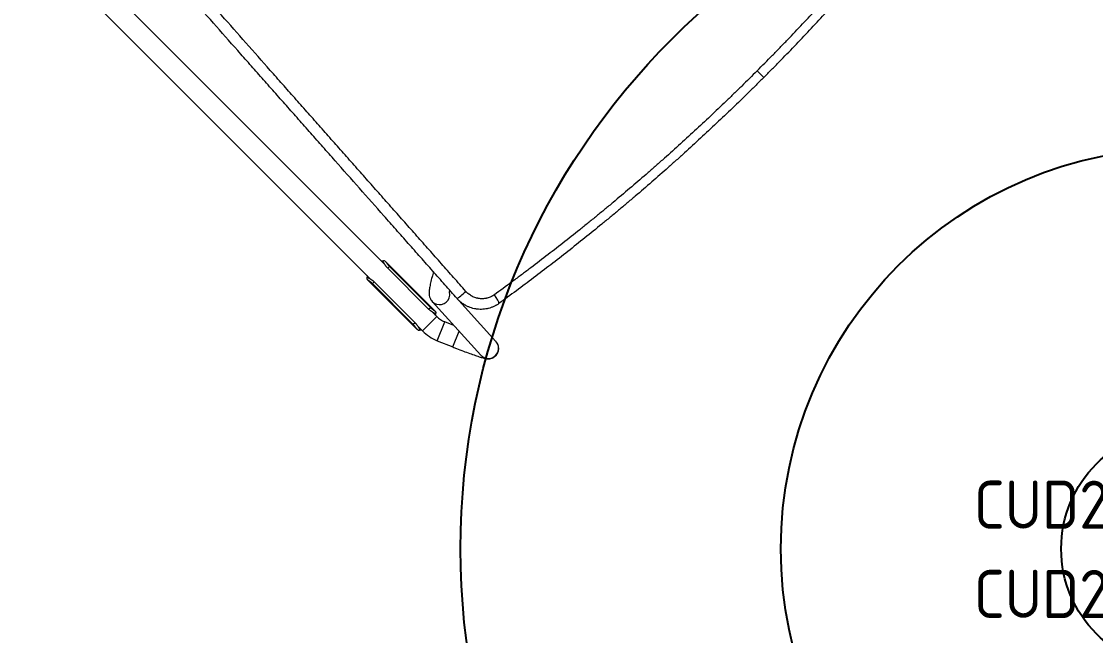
# Model space of a CAD drawing. Header units: millimetres. Extents: x 151130 to 215929, y 2134 to 34533.
# Drawn here: x 157331 to 158001, y 21954 to 22337 of the extents above; entities that cross this region are included whole.
import ezdxf

# ---------------------------------------------------------------- set-up
doc = ezdxf.new("R2010")
doc.units = ezdxf.units.MM
for name, color, linetype in [('1', 7, 'Continuous'), ('MUEBLES', 8, 'Continuous'), ('OH!-CUBIERTAS', 3, 'Continuous'), ('OH!_LAM- A', 4, 'Continuous'), ('OH-_LAM-B', 6, 'Continuous')]:
    doc.layers.add(name, color=color, linetype=linetype)
doc.styles.get("Standard").update_dxf_attribs({"font": 'isocp2.shx'})

# ---------------------------------------------------------------- blocks, each defined once
blk = doc.blocks.new('CUD25.90')
at = {"layer": 'OH!-CUBIERTAS'}
blk.add_circle((0, 0), 450, dxfattribs=at)
at = {"layer": 'OH!_LAM- A', "insert": (-129.55, 42.53), "char_height": 50, "width": 489.7613, "attachment_point": 1}
blk.add_mtext('{\\H0.6x;CUD25.90.A}', dxfattribs=at)
at = {"layer": 'OH-_LAM-B', "insert": (-129.55, -13.18), "char_height": 50, "width": 489.7613, "attachment_point": 1}
blk.add_mtext('{\\H0.6x;CUD25.90.B}', dxfattribs=at)
blk = doc.blocks.new('BS-50_P')
at = {"color": 5}
blk.add_circle((0, 0), 250, dxfattribs=at)
at = {"color": 5, "linetype": 'ByBlock'}
blk.add_circle((0, 0), 75, dxfattribs=at)
blk = doc.blocks.new('SILLA GO 34006A')
at = {"layer": '1', "color": 0, "linetype": 'Continuous', "lineweight": 18}
for p, q in [((-246.64, 392.78), (-246.64, 84.53)), ((-233.94, 84.53), (-233.94, 392.78)), ((-248.28, 85.59), (-248.28, 41.73)), ((-232.31, 41.72), (-232.31, 85.58)), ((-229.35, 47.55), (-231.51, 2.23)), ((-246.64, 42.79), (-246.64, 38.67)), ((-233.94, 38.67), (-233.94, 42.79)), ((-218.83, 1.62), (-216.78, 44.44)), ((-244.43, 27.9), (-240.27, 18.19)), ((-230.32, 27.21), (-232.76, 32.9)), ((-240.26, 18.19), (-240.27, 18.19))]:
    blk.add_line(p, q, dxfattribs=at)
at = {"layer": '1', "color": 0, "linetype": 'Continuous', "lineweight": 13}
for p, q in [((-246.29, 81.71), (-247.85, 81.71)), ((-247.85, 45.6), (-247.85, 81.71)), ((-247.21, 86.95), (-246.64, 87.07)), ((-246.29, 81.71), (-246.29, 45.6)), ((-234.3, 45.6), (-234.3, 81.71)), ((-234.3, 81.71), (-232.74, 81.71)), ((-233.94, 87.07), (-233.38, 86.95)), ((-232.74, 81.71), (-232.74, 45.6)), ((-246.29, 45.6), (-247.85, 45.6)), ((-246.64, 40.24), (-247.21, 40.36)), ((-234.3, 45.6), (-232.74, 45.6)), ((-233.38, 40.36), (-233.94, 40.24)), ((-246.64, 38.67), (-233.94, 38.67)), ((-244.43, 27.9), (-232.76, 32.9)), ((-240.26, 18.19), (-230.55, 22.35)), ((15.97, -0.08), (15.97, 5.78))]:
    blk.add_line(p, q, dxfattribs=at)
at = {"layer": '1', "color": 0, "linetype": 'Continuous', "lineweight": 18}
for radius in [27.35, 14.65]:
    blk.add_arc((-219.29, 38.67), radius, 180, 203.19859, dxfattribs=at)
for centre, major_axis, ratio, start_param, end_param in [((-238.3, 86.66), (8.98, 0), 0.267949, 2.763013, 3.0183), ((-242.29, 86.66), (8.98, 0), 0.267949, 0.123292, 0.37858), ((-247.21, 85.99), (0.908, -0.42), 0.95908, 1.988277, 3.590908), ((-233.38, 85.99), (0.908, 0.42), 0.95908, 5.83387, 7.436501), ((-247.21, 41.32), (0.908, 0.42), 0.95908, 2.692277, 4.294908), ((-238.3, 40.65), (8.98, 0), 0.267949, 3.264885, 3.520174), ((-242.29, 40.65), (8.98, 0), 0.267949, 5.904604, 6.159893), ((-233.38, 41.32), (0.908, -0.42), 0.95908, 5.12987, 6.732501), ((-225.17, 1.92), (6.34, -0.3), 0.99388, 3.141548, 3.195986), ((-225.17, 1.92), (6.34, -0.3), 0.99388, 6.245196, 6.28314)]:
    blk.add_ellipse(centre, major_axis=major_axis, ratio=ratio, start_param=start_param, end_param=end_param, dxfattribs=at)
at = {"layer": '1', "color": 0, "linetype": 'Continuous', "lineweight": 13}
for centre, major_axis, ratio, start_param, end_param in [((-223, 47.24), (6.34, -0.3), 0.99388, 3.140192, 5.223951), ((-223, 47.24), (6.34, -0.3), 0.99388, 5.223951, 5.706627), ((-211.05, 37.43), (6.49, -0.4), 0.05061, 3.531375, 4.877962), ((-199.96, 23.42), (1.02, 6.42), 0.169763, 3.315625, 4.664375), ((-225.17, 1.92), (6.34, -0.3), 0.99388, 3.195986, 3.596686), ((-225.17, 1.92), (6.34, -0.3), 0.99388, 3.596686, 6.245196)]:
    blk.add_ellipse(centre, major_axis=major_axis, ratio=ratio, start_param=start_param, end_param=end_param, dxfattribs=at)
at = {"layer": '1', "color": 0, "linetype": 'Continuous', "lineweight": 18}
for points, knots in [([(-217.06, 37.67), (-216.83, 41.5), (-216.59, 45.33), (-216.13, 52.98), (-215.89, 56.81), (-215.43, 64.47), (-215.19, 68.29), (-214.73, 75.95), (-214.49, 79.77), (-214.03, 87.42), (-213.79, 91.25), (-213.33, 98.9), (-213.09, 102.72), (-212.39, 114.19), (-211.93, 121.84), (-210.99, 137.13), (-210.53, 144.77), (-209.83, 156.24), (-209.59, 160.06), (-209.13, 167.7), (-208.89, 171.52), (-208.54, 177.25), (-208.43, 179.16), (-208.19, 182.98), (-208.08, 184.89), (-207.73, 190.62), (-207.49, 194.44), (-207.03, 202.07), (-206.79, 205.89), (-206.33, 213.52), (-206.1, 217.34), (-205.63, 224.97), (-205.4, 228.78), (-204.93, 236.41), (-204.7, 240.23), (-204, 251.66), (-203.53, 259.29), (-202.6, 274.53), (-202.14, 282.15), (-201.2, 297.39), (-200.74, 305.01), (-199.81, 320.25), (-199.34, 327.86), (-198.41, 343.1), (-197.95, 350.71), (-197.02, 365.94), (-196.55, 373.55), (-195.95, 383.37), (-195.82, 385.57), (-195.68, 387.77)], [0, 0, 0, 0, 0.032703, 0.032703, 0.065407, 0.065407, 0.09811, 0.09811, 0.130813, 0.130813, 0.163516, 0.163516, 0.19622, 0.19622, 0.261626, 0.261626, 0.327033, 0.327033, 0.359736, 0.359736, 0.392439, 0.392439, 0.408791, 0.408791, 0.425142, 0.425142, 0.457846, 0.457846, 0.490549, 0.490549, 0.523252, 0.523252, 0.555955, 0.555955, 0.588659, 0.588659, 0.654065, 0.654065, 0.719472, 0.719472, 0.784878, 0.784878, 0.850285, 0.850285, 0.915691, 0.915691, 0.981098, 0.981098, 1, 1, 1, 1]), ([(-247.85, 81.71), (-247.85, 81.84), (-247.85, 81.98), (-247.86, 82.25), (-247.86, 82.38), (-247.88, 82.58), (-247.88, 82.64), (-247.89, 82.74), (-247.89, 82.77), (-247.9, 82.84), (-247.9, 82.87), (-247.92, 83.03), (-247.93, 83.15), (-247.96, 83.39), (-247.98, 83.51), (-248.01, 83.74), (-248.03, 83.85), (-248.05, 84.01), (-248.06, 84.07), (-248.08, 84.15), (-248.08, 84.17), (-248.09, 84.22), (-248.11, 84.35), (-248.13, 84.47), (-248.18, 84.74), (-248.21, 84.91), (-248.23, 85.08), (-248.24, 85.1), (-248.24, 85.13), (-248.24, 85.15), (-248.25, 85.2), (-248.26, 85.24), (-248.27, 85.34), (-248.27, 85.4), (-248.28, 85.57), (-248.28, 85.67), (-248.26, 85.81), (-248.26, 85.85), (-248.24, 85.9), (-248.23, 85.92), (-248.22, 85.95), (-248.21, 85.97), (-248.2, 85.99)], [0, 0, 0, 0, 0.0625, 0.0625, 0.125, 0.125, 0.15625, 0.15625, 0.171875, 0.171875, 0.1875, 0.1875, 0.25, 0.25, 0.3125, 0.3125, 0.375, 0.375, 0.40625, 0.40625, 0.421875, 0.421875, 0.4375, 0.5, 0.5, 0.625, 0.625, 0.640625, 0.640625, 0.65625, 0.65625, 0.6875, 0.6875, 0.75, 0.75, 0.875, 0.875, 0.9375, 0.9375, 0.96875, 0.96875, 1, 1, 1, 1]), ([(-232.38, 85.99), (-232.37, 85.96), (-232.35, 85.92), (-232.34, 85.86), (-232.33, 85.85), (-232.32, 85.8), (-232.32, 85.78), (-232.31, 85.67), (-232.3, 85.57), (-232.32, 85.4), (-232.32, 85.33), (-232.33, 85.23), (-232.34, 85.2), (-232.35, 85.13), (-232.35, 85.09), (-232.38, 84.91), (-232.41, 84.74), (-232.46, 84.47), (-232.47, 84.37), (-232.5, 84.24), (-232.5, 84.22), (-232.51, 84.17), (-232.52, 84.09), (-232.54, 84.01), (-232.56, 83.85), (-232.58, 83.74), (-232.61, 83.51), (-232.63, 83.39), (-232.65, 83.21), (-232.66, 83.15), (-232.67, 83.05), (-232.67, 83.02), (-232.68, 82.96), (-232.68, 82.92), (-232.7, 82.77), (-232.71, 82.64), (-232.72, 82.38), (-232.73, 82.24), (-232.74, 81.98), (-232.74, 81.84), (-232.74, 81.71)], [0, 0, 0, 0, 0.0625, 0.0625, 0.09375, 0.09375, 0.125, 0.125, 0.25, 0.25, 0.3125, 0.3125, 0.34375, 0.34375, 0.375, 0.375, 0.5, 0.5, 0.5625, 0.5625, 0.578125, 0.578125, 0.59375, 0.625, 0.625, 0.6875, 0.6875, 0.75, 0.75, 0.78125, 0.78125, 0.796875, 0.796875, 0.8125, 0.8125, 0.875, 0.875, 0.9375, 0.9375, 1, 1, 1, 1]), ([(-215.73, 59.95), (-216.72, 59.4), (-218.91, 58.15), (-221.94, 56.31), (-224.68, 54.46), (-226.5, 53.03), (-227.87, 51.59), (-228.96, 49.8), (-229.26, 48.41), (-229.35, 47.55)], [0, 0, 0, 0, 0.137634, 0.317437, 0.501856, 0.700963, 0.819758, 0.901139, 1, 1, 1, 1]), ([(-248.2, 41.32), (-248.22, 41.35), (-248.23, 41.39), (-248.25, 41.45), (-248.26, 41.47), (-248.26, 41.51), (-248.27, 41.53), (-248.28, 41.64), (-248.28, 41.74), (-248.27, 41.91), (-248.27, 41.98), (-248.25, 42.08), (-248.25, 42.11), (-248.24, 42.18), (-248.24, 42.22), (-248.21, 42.4), (-248.18, 42.57), (-248.13, 42.84), (-248.11, 42.94), (-248.09, 43.07), (-248.09, 43.09), (-248.08, 43.14), (-248.07, 43.22), (-248.05, 43.3), (-248.03, 43.46), (-248.01, 43.57), (-247.98, 43.8), (-247.96, 43.92), (-247.94, 44.1), (-247.93, 44.16), (-247.92, 44.26), (-247.92, 44.29), (-247.91, 44.35), (-247.91, 44.39), (-247.89, 44.54), (-247.88, 44.67), (-247.86, 44.93), (-247.86, 45.07), (-247.85, 45.33), (-247.85, 45.47), (-247.85, 45.6)], [0, 0, 0, 0, 0.0625, 0.0625, 0.09375, 0.09375, 0.125, 0.125, 0.25, 0.25, 0.3125, 0.3125, 0.34375, 0.34375, 0.375, 0.375, 0.5, 0.5, 0.5625, 0.5625, 0.578125, 0.578125, 0.59375, 0.625, 0.625, 0.6875, 0.6875, 0.75, 0.75, 0.78125, 0.78125, 0.796875, 0.796875, 0.8125, 0.8125, 0.875, 0.875, 0.9375, 0.9375, 1, 1, 1, 1]), ([(-232.74, 45.6), (-232.74, 45.47), (-232.74, 45.33), (-232.73, 45.06), (-232.72, 44.93), (-232.71, 44.73), (-232.71, 44.67), (-232.7, 44.57), (-232.69, 44.54), (-232.69, 44.47), (-232.69, 44.44), (-232.67, 44.28), (-232.66, 44.16), (-232.63, 43.92), (-232.61, 43.8), (-232.58, 43.57), (-232.56, 43.46), (-232.53, 43.3), (-232.53, 43.24), (-232.51, 43.16), (-232.51, 43.14), (-232.5, 43.09), (-232.48, 42.96), (-232.46, 42.84), (-232.41, 42.57), (-232.38, 42.4), (-232.35, 42.23), (-232.35, 42.21), (-232.35, 42.18), (-232.34, 42.16), (-232.34, 42.11), (-232.33, 42.07), (-232.32, 41.97), (-232.32, 41.91), (-232.3, 41.74), (-232.31, 41.64), (-232.32, 41.5), (-232.33, 41.46), (-232.35, 41.41), (-232.35, 41.39), (-232.37, 41.36), (-232.38, 41.34), (-232.38, 41.32)], [0, 0, 0, 0, 0.0625, 0.0625, 0.125, 0.125, 0.15625, 0.15625, 0.171875, 0.171875, 0.1875, 0.1875, 0.25, 0.25, 0.3125, 0.3125, 0.375, 0.375, 0.40625, 0.40625, 0.421875, 0.421875, 0.4375, 0.5, 0.5, 0.625, 0.625, 0.640625, 0.640625, 0.65625, 0.65625, 0.6875, 0.6875, 0.75, 0.75, 0.875, 0.875, 0.9375, 0.9375, 0.96875, 0.96875, 1, 1, 1, 1]), ([(-218, 43.52), (-218, 43.52), (-217.86, 43.65), (-217.39, 44.02), (-216.95, 44.34), (-216.84, 44.42)], [0, 0, 0, 0, 0.320957, 0.837618, 1, 1, 1, 1]), ([(-200.78, 17.06), (-201.37, 17.16), (-201.96, 17.28), (-202.69, 17.47), (-202.84, 17.51), (-203.05, 17.57), (-203.13, 17.59), (-203.27, 17.63), (-203.63, 17.74), (-203.99, 17.86), (-204.83, 18.16), (-205.93, 18.62), (-206.98, 19.17), (-207.75, 19.62), (-208, 19.78), (-208.38, 20.03), (-208.57, 20.15), (-208.75, 20.28), (-208.87, 20.37), (-208.94, 20.41), (-209.49, 20.81), (-209.95, 21.18), (-210.85, 21.96), (-211.71, 22.79), (-212.49, 23.69), (-213.05, 24.39), (-213.23, 24.64), (-213.45, 24.94), (-213.49, 25), (-213.58, 25.13), (-213.62, 25.19), (-213.75, 25.38), (-213.84, 25.5), (-214.24, 26.13), (-214.55, 26.65), (-215.1, 27.71), (-215.36, 28.25), (-215.82, 29.36), (-216.02, 29.93), (-216.25, 30.65), (-216.29, 30.8), (-216.35, 31.01), (-216.37, 31.09), (-216.41, 31.23), (-216.51, 31.6), (-216.6, 31.97), (-216.79, 32.86), (-216.88, 33.45), (-217.03, 34.64), (-217.07, 35.24), (-217.11, 36.45), (-217.1, 37.06), (-217.06, 37.67)], [0, 0, 0, 0, 0.0625, 0.0625, 0.078125, 0.078125, 0.085937, 0.085937, 0.09375, 0.125, 0.125, 0.1875, 0.25, 0.25, 0.28125, 0.28125, 0.296875, 0.304688, 0.304688, 0.3125, 0.3125, 0.375, 0.375, 0.4375, 0.5, 0.5, 0.53125, 0.53125, 0.539063, 0.539063, 0.546875, 0.546875, 0.5625, 0.5625, 0.625, 0.625, 0.6875, 0.6875, 0.75, 0.75, 0.765625, 0.765625, 0.773438, 0.773438, 0.78125, 0.8125, 0.8125, 0.875, 0.875, 0.9375, 0.9375, 1, 1, 1, 1]), ([(-240.27, 18.19), (-239.95, 17.44), (-239.01, 15.27), (-237.45, 11.73), (-235.68, 7.84), (-234.06, 4.43), (-232.64, 1.61), (-231.66, -0.2), (-230.94, -1.34), (-230.3, -2.21), (-229.29, -3.22), (-227.73, -4.17), (-225.72, -4.68), (-223.44, -4.46), (-221.39, -3.44), (-219.95, -1.93), (-219.15, -0.35), (-218.89, 0.85), (-218.84, 1.45), (-218.83, 1.62)], [0, 0, 0, 0, 0.051453, 0.14982, 0.24849, 0.347631, 0.447899, 0.551373, 0.609432, 0.651258, 0.690676, 0.72862, 0.773421, 0.822564, 0.872602, 0.917165, 0.954158, 0.986569, 1, 1, 1, 1]), ([(15.97, -0.08), (14.83, -0.08), (13.69, -0.08), (11.41, -0.07), (7.98, -0.06), (0, 0), (-6.84, 0.1), (-20.52, 0.37), (-29.63, 0.65), (-43.29, 1.19), (-47.84, 1.39), (-53.53, 1.67), (-54.67, 1.73), (-56.94, 1.85), (-58.08, 1.91), (-61.49, 2.1), (-63.77, 2.23), (-75.13, 2.9), (-84.2, 3.54), (-95.52, 4.44), (-97.79, 4.62), (-101.18, 4.91), (-102.31, 5.01), (-104.57, 5.2), (-105.7, 5.3), (-109.09, 5.6), (-111.35, 5.81), (-115.86, 6.24), (-118.11, 6.46), (-129.37, 7.58), (-138.35, 8.56), (-151.78, 10.16), (-156.25, 10.72), (-165.18, 11.87), (-169.64, 12.47), (-183.01, 14.33), (-191.9, 15.65), (-200.78, 17.06)], [0, 0, 0, 0, 0.015625, 0.015625, 0.03125, 0.0625, 0.125, 0.125, 0.25, 0.25, 0.3125, 0.3125, 0.328125, 0.328125, 0.34375, 0.34375, 0.375, 0.375, 0.5, 0.5, 0.53125, 0.53125, 0.546875, 0.546875, 0.5625, 0.5625, 0.59375, 0.59375, 0.625, 0.625, 0.75, 0.75, 0.8125, 0.8125, 0.875, 0.875, 1, 1, 1, 1]), ([(15.97, -0.08), (17.11, -0.08), (18.25, -0.08), (20.54, -0.07), (23.96, -0.06), (31.94, 0), (38.78, 0.1), (52.46, 0.37), (61.57, 0.65), (75.23, 1.19), (79.79, 1.39), (85.47, 1.67), (86.61, 1.73), (88.89, 1.85), (90.02, 1.91), (93.44, 2.1), (95.71, 2.23), (107.07, 2.9), (116.14, 3.54), (127.47, 4.44), (129.73, 4.62), (133.12, 4.91), (134.25, 5.01), (136.52, 5.2), (137.65, 5.3), (141.03, 5.6), (143.29, 5.81), (147.8, 6.24), (150.05, 6.46), (161.31, 7.58), (170.29, 8.56), (183.72, 10.16), (188.19, 10.72), (197.12, 11.87), (201.58, 12.47), (214.95, 14.33), (223.84, 15.65), (232.72, 17.06)], [0, 0, 0, 0, 0.015625, 0.015625, 0.03125, 0.0625, 0.125, 0.125, 0.25, 0.25, 0.3125, 0.3125, 0.328125, 0.328125, 0.34375, 0.34375, 0.375, 0.375, 0.5, 0.5, 0.53125, 0.53125, 0.546875, 0.546875, 0.5625, 0.5625, 0.59375, 0.59375, 0.625, 0.625, 0.75, 0.75, 0.8125, 0.8125, 0.875, 0.875, 1, 1, 1, 1])]:
    blk.add_open_spline(points, degree=3, knots=knots, dxfattribs=at)
at = {"layer": '1', "color": 0, "linetype": 'Continuous', "lineweight": 13}
for points, knots in [([(-210, 37.04), (-209.77, 40.87), (-209.54, 44.7), (-209.19, 50.45), (-209.07, 52.37), (-208.84, 56.2), (-208.72, 58.12), (-208.37, 63.87), (-208.14, 67.71), (-207.67, 75.38), (-207.44, 79.21), (-206.97, 86.88), (-206.74, 90.71), (-206.28, 98.38), (-206.04, 102.22), (-205.69, 107.97), (-205.58, 109.89), (-205.34, 113.72), (-205.23, 115.64), (-204.88, 121.39), (-204.65, 125.23), (-204.18, 132.89), (-203.95, 136.72), (-203.6, 142.47), (-203.48, 144.39), (-203.25, 148.22), (-203.13, 150.13), (-202.78, 155.88), (-202.55, 159.7), (-202.08, 167.36), (-201.85, 171.19), (-201.38, 178.84), (-201.15, 182.67), (-200.69, 190.31), (-200.45, 194.14), (-199.99, 201.79), (-199.75, 205.61), (-199.29, 213.25), (-199.06, 217.07), (-198.36, 228.54), (-197.89, 236.18), (-196.96, 251.45), (-196.49, 259.09), (-195.56, 274.35), (-195.1, 281.99), (-194.17, 297.25), (-193.7, 304.88), (-192.77, 320.14), (-192.31, 327.77), (-191.38, 343.02), (-190.91, 350.65), (-189.98, 365.9), (-189.51, 373.53), (-189.01, 381.88), (-188.96, 382.6), (-188.92, 383.33)], [0, 0, 0, 0, 0.033124, 0.033124, 0.049685, 0.049685, 0.066247, 0.066247, 0.099371, 0.099371, 0.132494, 0.132494, 0.165618, 0.165618, 0.198741, 0.198741, 0.215303, 0.215303, 0.231865, 0.231865, 0.264988, 0.264988, 0.298112, 0.298112, 0.314674, 0.314674, 0.331236, 0.331236, 0.364359, 0.364359, 0.397483, 0.397483, 0.430606, 0.430606, 0.46373, 0.46373, 0.496853, 0.496853, 0.529977, 0.529977, 0.596224, 0.596224, 0.662471, 0.662471, 0.728718, 0.728718, 0.794965, 0.794965, 0.861212, 0.861212, 0.927459, 0.927459, 0.993707, 0.993707, 1, 1, 1, 1]), ([(-247.21, 86.95), (-247.21, 86.87), (-247.2, 86.78), (-247.16, 86.55), (-247.13, 86.41), (-247.08, 86.22), (-247.07, 86.18), (-247.04, 86.09), (-247.03, 86.05), (-247.01, 85.98), (-247.01, 85.96), (-246.99, 85.92), (-246.98, 85.85), (-246.96, 85.78), (-246.92, 85.63), (-246.89, 85.53), (-246.83, 85.32), (-246.8, 85.21), (-246.74, 84.97), (-246.71, 84.85), (-246.67, 84.67), (-246.66, 84.6), (-246.63, 84.47), (-246.62, 84.41), (-246.57, 84.21), (-246.55, 84.08), (-246.5, 83.8), (-246.47, 83.66), (-246.44, 83.45), (-246.43, 83.37), (-246.41, 83.23), (-246.4, 83.15), (-246.37, 82.93), (-246.34, 82.63), (-246.32, 82.32), (-246.3, 82.02), (-246.29, 81.86), (-246.29, 81.71)], [0, 0, 0, 0, 0.125, 0.125, 0.25, 0.25, 0.28125, 0.28125, 0.3125, 0.3125, 0.328125, 0.328125, 0.34375, 0.375, 0.375, 0.4375, 0.4375, 0.5, 0.5, 0.5625, 0.5625, 0.59375, 0.59375, 0.625, 0.625, 0.6875, 0.6875, 0.75, 0.75, 0.78125, 0.78125, 0.8125, 0.8125, 0.875, 0.9375, 0.9375, 1, 1, 1, 1]), ([(-234.3, 81.71), (-234.29, 81.86), (-234.29, 82.02), (-234.27, 82.32), (-234.25, 82.62), (-234.21, 82.92), (-234.19, 83.15), (-234.18, 83.22), (-234.16, 83.33), (-234.16, 83.37), (-234.15, 83.44), (-234.12, 83.62), (-234.09, 83.8), (-234.04, 84.07), (-234.01, 84.21), (-233.96, 84.47), (-233.93, 84.6), (-233.9, 84.76), (-233.89, 84.79), (-233.87, 84.85), (-233.85, 84.94), (-233.83, 85.03), (-233.79, 85.2), (-233.76, 85.31), (-233.7, 85.53), (-233.67, 85.63), (-233.63, 85.77), (-233.61, 85.85), (-233.59, 85.92), (-233.58, 85.96), (-233.58, 85.98), (-233.54, 86.09), (-233.52, 86.18), (-233.46, 86.41), (-233.43, 86.54), (-233.4, 86.69), (-233.4, 86.72), (-233.39, 86.76), (-233.39, 86.77), (-233.38, 86.79), (-233.38, 86.86), (-233.37, 86.91), (-233.38, 86.95)], [0, 0, 0, 0, 0.0625, 0.0625, 0.125, 0.1875, 0.1875, 0.21875, 0.21875, 0.234375, 0.234375, 0.25, 0.3125, 0.3125, 0.375, 0.375, 0.4375, 0.4375, 0.453125, 0.453125, 0.46875, 0.5, 0.5, 0.5625, 0.5625, 0.625, 0.625, 0.65625, 0.671875, 0.671875, 0.6875, 0.6875, 0.75, 0.75, 0.875, 0.875, 0.90625, 0.90625, 0.921875, 0.921875, 0.9375, 1, 1, 1, 1]), ([(-246.29, 45.6), (-246.29, 45.45), (-246.3, 45.3), (-246.32, 44.99), (-246.34, 44.69), (-246.37, 44.39), (-246.4, 44.16), (-246.41, 44.09), (-246.43, 43.98), (-246.43, 43.94), (-246.44, 43.87), (-246.47, 43.69), (-246.5, 43.51), (-246.55, 43.24), (-246.57, 43.1), (-246.63, 42.84), (-246.66, 42.71), (-246.69, 42.55), (-246.7, 42.52), (-246.71, 42.46), (-246.74, 42.37), (-246.76, 42.28), (-246.8, 42.11), (-246.83, 42), (-246.89, 41.78), (-246.92, 41.68), (-246.96, 41.54), (-246.97, 41.46), (-246.99, 41.4), (-247.01, 41.35), (-247.01, 41.33), (-247.04, 41.22), (-247.07, 41.13), (-247.13, 40.9), (-247.16, 40.77), (-247.19, 40.62), (-247.19, 40.59), (-247.2, 40.55), (-247.2, 40.54), (-247.2, 40.52), (-247.21, 40.45), (-247.21, 40.4), (-247.21, 40.36)], [0, 0, 0, 0, 0.0625, 0.0625, 0.125, 0.1875, 0.1875, 0.21875, 0.21875, 0.234375, 0.234375, 0.25, 0.3125, 0.3125, 0.375, 0.375, 0.4375, 0.4375, 0.453125, 0.453125, 0.46875, 0.5, 0.5, 0.5625, 0.5625, 0.625, 0.625, 0.65625, 0.671875, 0.671875, 0.6875, 0.6875, 0.75, 0.75, 0.875, 0.875, 0.90625, 0.90625, 0.921875, 0.921875, 0.9375, 1, 1, 1, 1]), ([(-233.38, 40.36), (-233.37, 40.44), (-233.38, 40.53), (-233.43, 40.76), (-233.46, 40.9), (-233.51, 41.09), (-233.52, 41.13), (-233.54, 41.22), (-233.56, 41.26), (-233.57, 41.33), (-233.58, 41.35), (-233.59, 41.39), (-233.61, 41.46), (-233.63, 41.53), (-233.67, 41.68), (-233.7, 41.78), (-233.76, 41.99), (-233.79, 42.11), (-233.84, 42.34), (-233.87, 42.46), (-233.92, 42.64), (-233.93, 42.71), (-233.96, 42.84), (-233.97, 42.9), (-234.01, 43.1), (-234.04, 43.23), (-234.09, 43.51), (-234.11, 43.65), (-234.15, 43.86), (-234.16, 43.94), (-234.18, 44.08), (-234.19, 44.16), (-234.21, 44.38), (-234.25, 44.68), (-234.27, 44.99), (-234.29, 45.29), (-234.29, 45.45), (-234.3, 45.6)], [0, 0, 0, 0, 0.125, 0.125, 0.25, 0.25, 0.28125, 0.28125, 0.3125, 0.3125, 0.328125, 0.328125, 0.34375, 0.375, 0.375, 0.4375, 0.4375, 0.5, 0.5, 0.5625, 0.5625, 0.59375, 0.59375, 0.625, 0.625, 0.6875, 0.6875, 0.75, 0.75, 0.78125, 0.78125, 0.8125, 0.8125, 0.875, 0.9375, 0.9375, 1, 1, 1, 1]), ([(-198.92, 22.94), (-199.33, 23), (-199.73, 23.09), (-200.23, 23.21), (-200.33, 23.24), (-200.53, 23.3), (-200.62, 23.33), (-200.92, 23.42), (-201.11, 23.48), (-201.69, 23.69), (-202.44, 24), (-203.15, 24.38), (-203.68, 24.7), (-203.85, 24.8), (-204.11, 24.97), (-204.23, 25.06), (-204.36, 25.15), (-204.44, 25.21), (-204.49, 25.24), (-204.86, 25.51), (-205.18, 25.76), (-205.79, 26.3), (-206.37, 26.87), (-206.91, 27.48), (-207.28, 27.97), (-207.41, 28.13), (-207.59, 28.38), (-207.64, 28.47), (-207.76, 28.64), (-207.82, 28.73), (-208.09, 29.16), (-208.3, 29.51), (-208.68, 30.24), (-208.85, 30.61), (-209.16, 31.36), (-209.3, 31.75), (-209.45, 32.25), (-209.48, 32.34), (-209.52, 32.49), (-209.54, 32.54), (-209.56, 32.64), (-209.63, 32.9), (-209.69, 33.15), (-209.82, 33.75), (-209.95, 34.56), (-210.01, 35.38), (-210.03, 36.21), (-210.03, 36.62), (-210, 37.04)], [0, 0, 0, 0, 0.0625, 0.0625, 0.078125, 0.078125, 0.09375, 0.09375, 0.125, 0.125, 0.1875, 0.25, 0.25, 0.28125, 0.28125, 0.296875, 0.304688, 0.304688, 0.3125, 0.3125, 0.375, 0.375, 0.4375, 0.5, 0.5, 0.53125, 0.53125, 0.546875, 0.546875, 0.5625, 0.5625, 0.625, 0.625, 0.6875, 0.6875, 0.75, 0.75, 0.765625, 0.765625, 0.773438, 0.773438, 0.78125, 0.8125, 0.8125, 0.875, 0.9375, 0.9375, 1, 1, 1, 1]), ([(15.97, 5.78), (11.45, 5.78), (6.92, 5.8), (0.14, 5.87), (-2.12, 5.9), (-5.51, 5.95), (-6.64, 5.97), (-8.9, 6.01), (-19.08, 6.2), (-29.24, 6.51), (-47.29, 7.23), (-56.31, 7.68), (-66.45, 8.29), (-67.57, 8.36), (-69.82, 8.5), (-73.2, 8.72), (-81.07, 9.25), (-87.81, 9.76), (-96.78, 10.48), (-101.26, 10.86), (-107.97, 11.47), (-110.21, 11.68), (-114.68, 12.11), (-116.92, 12.32), (-120.27, 12.66), (-121.38, 12.77), (-123.61, 13), (-124.73, 13.12), (-128.08, 13.47), (-134.76, 14.2), (-141.43, 14.97), (-150.32, 16.04), (-154.75, 16.59), (-163.61, 17.75), (-168.04, 18.34), (-174.67, 19.27), (-176.88, 19.59), (-181.29, 20.23), (-183.5, 20.56), (-190.11, 21.55), (-194.52, 22.23), (-198.92, 22.94)], [0, 0, 0, 0, 0.0625, 0.0625, 0.09375, 0.09375, 0.109375, 0.109375, 0.125, 0.25, 0.25, 0.375, 0.375, 0.390625, 0.390625, 0.40625, 0.4375, 0.5, 0.5, 0.5625, 0.5625, 0.59375, 0.59375, 0.625, 0.625, 0.640625, 0.640625, 0.65625, 0.65625, 0.6875, 0.75, 0.75, 0.8125, 0.8125, 0.875, 0.875, 0.90625, 0.90625, 0.9375, 0.9375, 1, 1, 1, 1]), ([(15.97, 5.78), (20.49, 5.78), (25.02, 5.8), (31.8, 5.87), (34.06, 5.9), (37.46, 5.95), (38.59, 5.97), (40.85, 6.01), (51.02, 6.2), (61.18, 6.51), (79.24, 7.23), (88.25, 7.68), (98.39, 8.29), (99.52, 8.36), (101.77, 8.5), (105.14, 8.72), (113.01, 9.25), (119.75, 9.76), (128.72, 10.48), (133.2, 10.86), (139.92, 11.47), (142.15, 11.68), (146.62, 12.11), (148.86, 12.32), (152.21, 12.66), (153.33, 12.77), (155.56, 13), (156.67, 13.12), (160.02, 13.47), (166.71, 14.2), (173.38, 14.97), (182.26, 16.04), (186.7, 16.59), (195.56, 17.75), (199.98, 18.34), (206.61, 19.27), (208.82, 19.59), (213.23, 20.23), (215.44, 20.56), (222.06, 21.55), (226.46, 22.23), (230.86, 22.94)], [0, 0, 0, 0, 0.0625, 0.0625, 0.09375, 0.09375, 0.109375, 0.109375, 0.125, 0.25, 0.25, 0.375, 0.375, 0.390625, 0.390625, 0.40625, 0.4375, 0.5, 0.5, 0.5625, 0.5625, 0.59375, 0.59375, 0.625, 0.625, 0.640625, 0.640625, 0.65625, 0.65625, 0.6875, 0.75, 0.75, 0.8125, 0.8125, 0.875, 0.875, 0.90625, 0.90625, 0.9375, 0.9375, 1, 1, 1, 1])]:
    blk.add_open_spline(points, degree=3, knots=knots, dxfattribs=at)
blk = doc.blocks.new('*U99')
at = {"rotation": 90}
blk.add_blockref('SILLA GO 34006A', (242.34, -654.52), dxfattribs=at)
blk = doc.blocks.new('*U100')
at = {"color": 0, "linetype": 'ByBlock', "lineweight": -2, "transparency": 16777216, "rotation": 270}
blk.add_blockref('*U99', (215634.73, 34084.22, -2977.12), dxfattribs=at)
blk = doc.blocks.new('MRC90')
at = {"color": 5, "rotation": 45}
blk.add_blockref('*U100', (-128356.18, -175660.78), dxfattribs=at)
blk.add_blockref('BS-50_P', (0, 0))
at = {"layer": 'OH!-CUBIERTAS'}
blk.add_blockref('CUD25.90', (0, 0), dxfattribs=at)

msp = doc.modelspace()

# ---------------------------------------------------------------- linework, layer by layer
at = {"layer": 'MUEBLES'}
msp.add_circle((158054.88, 22008.22), 450, dxfattribs=at)

# ---------------------------------------------------------------- block references
at = {"color": 5}
msp.add_blockref('MRC90', (158054.88, 22008.22), dxfattribs=at)

doc.saveas('drawing.dxf')
